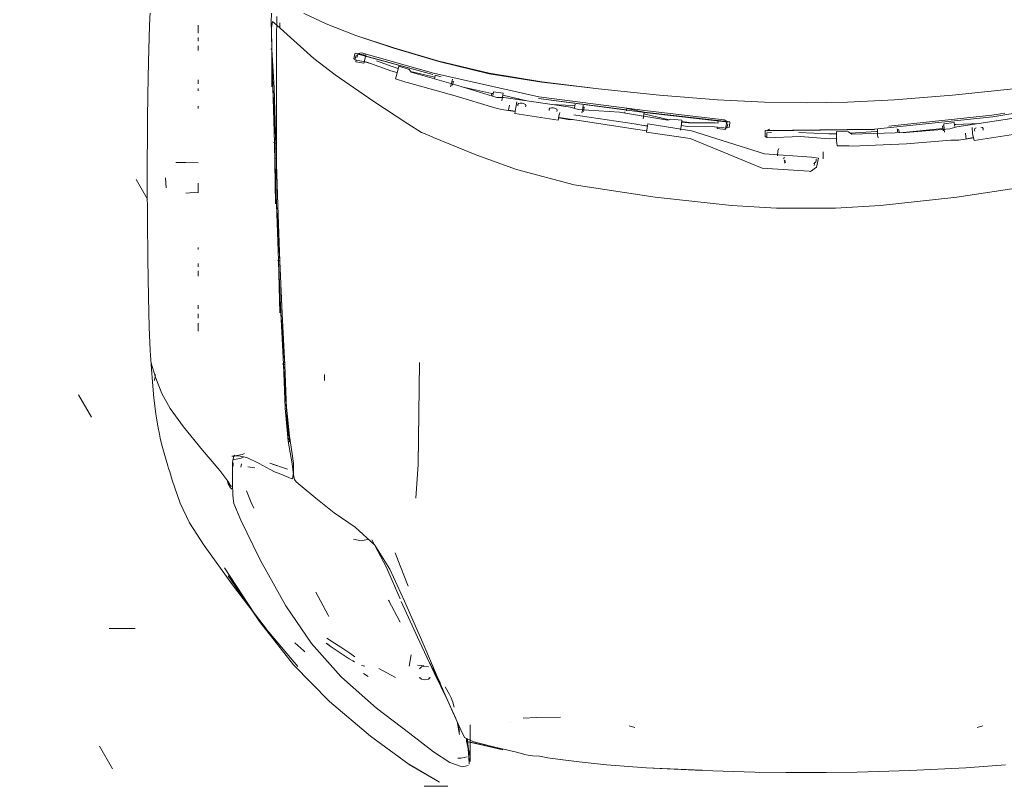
# Model space of a CAD drawing. Header units: millimetres. Extents: x -11245 to 24889, y -43080 to -3800.
# Drawn here: x 16050 to 17321, y -41854 to -40870 of the extents above; entities that cross this region are included whole.
import ezdxf

# ---------------------------------------------------------------- set-up
doc = ezdxf.new("R2010")
doc.units = ezdxf.units.MM
doc.layers.add('A-FLOR-PATT', color=8, linetype='Continuous', lineweight=18)
doc.layers.add('G-IMPT', color=8, linetype='Continuous', lineweight=9)

# ---------------------------------------------------------------- blocks, each defined once
blk = doc.blocks.new('CRT_Fiat Punto - Punto_dwg-985961-PONTOS HIDRÁULICOS GARAGEM')
at = {"layer": 'G-IMPT'}
for p, q in [((784.3, -98.18), (784.08, -102.48)), ((799.97, -97.98), (799.7, -101.73)), ((799.77, -105.53), (799.7, -101.73)), ((799.74, -102.76), (799.85, -101.94)), ((800.41, -102.44), (799.85, -101.94)), ((800.41, -101.29), (800.38, -104.39)), ((800.79, -102.11), (800.78, -102.77)), ((784.08, -102.48), (783.94, -107.11)), ((790.3, -103.04), (790.3, -102.4)), ((790.3, -103.46), (790.3, -102.82)), ((799.74, -102.77), (799.74, -102.76)), ((799.74, -102.77), (799.77, -105.53)), ((799.74, -102.77), (799.77, -105.53)), ((799.74, -102.77), (799.74, -102.8)), ((799.74, -102.84), (799.74, -102.8)), ((799.74, -102.84), (799.77, -105.53)), ((800.41, -102.44), (801.74, -103.63)), ((803.45, -105.15), (801.74, -103.63)), ((790.3, -104.47), (790.3, -103.99)), ((800.38, -104.39), (800.37, -107.51)), ((790.3, -105.67), (790.3, -105.09)), ((799.77, -105.53), (799.91, -110.4)), ((803.45, -105.15), (805.17, -106.68)), ((810.27, -106.74), (810.42, -106.11)), ((810.47, -106), (810.42, -106.11)), ((810.47, -106), (820.41, -108.74)), ((810.65, -106.08), (811.28, -105.97)), ((810.65, -106.08), (820.41, -108.74)), ((811.84, -106.27), (810.82, -106.08)), ((811.28, -105.97), (820.5, -108.57)), ((783.94, -107.11), (783.85, -111.36)), ((807.91, -108.8), (805.17, -106.68)), ((810.27, -106.74), (810.45, -106.79)), ((810.43, -106.87), (810.51, -106.55)), ((810.43, -106.87), (811.97, -107.15)), ((810.57, -106.32), (810.51, -106.55)), ((810.55, -107.12), (810.6, -106.91)), ((811.58, -107.3), (810.55, -107.12)), ((810.57, -106.32), (810.74, -106.35)), ((810.68, -106.58), (810.74, -106.36)), ((810.74, -106.36), (810.78, -106.2)), ((811.67, -107), (811.58, -107.3)), ((811.63, -107.11), (812.48, -107.34)), ((811.67, -107), (811.84, -106.27)), ((815.04, -108.28), (811.97, -107.15)), ((815.19, -107.72), (813.17, -106.98)), ((800.37, -107.51), (800.37, -110.97)), ((815.8, -108.49), (815.04, -108.28)), ((815.99, -107.96), (815.19, -107.72)), ((815.64, -109.32), (815.92, -108.24)), ((816.07, -107.69), (815.92, -108.24)), ((816.07, -107.69), (817.36, -108.13)), ((817.36, -108.13), (817.63, -108.46)), ((817.55, -108.37), (820.51, -109.04)), ((823.62, -110.18), (817.63, -108.46)), ((820.5, -108.57), (834.02, -111.63)), ((790.3, -109.74), (790.3, -109.45)), ((790.3, -109.97), (790.3, -109.66)), ((812.74, -112.11), (807.91, -108.8)), ((815.64, -109.32), (816.95, -109.72)), ((816.95, -109.72), (817.28, -109.83)), ((823.3, -111.48), (817.28, -109.83)), ((820.67, -109.08), (820.51, -109.04)), ((820.61, -109.32), (820.66, -109.12)), ((820.66, -109.12), (820.73, -108.85)), ((821.5, -109.03), (820.73, -108.85)), ((822.77, -110.06), (822.94, -109.36)), ((823.05, -109.64), (822.87, -109.6)), ((822.91, -110.16), (822.97, -109.94)), ((822.97, -109.94), (823.05, -109.64)), ((790.3, -110.83), (790.3, -110.54)), ((799.91, -110.4), (800.12, -117.52)), ((799.91, -110.4), (800.12, -117.52)), ((800.37, -110.97), (800.37, -115.13)), ((822.77, -110.06), (822.69, -110.34)), ((828.62, -111.69), (823.62, -110.18)), ((824.13, -110.33), (827.99, -111.21)), ((827.99, -111.19), (827.95, -111.42)), ((827.99, -111.19), (828.09, -111.21)), ((828.21, -110.97), (828.16, -111.26)), ((828.21, -110.97), (829.43, -111.16)), ((829.3, -111.87), (829.43, -111.16)), ((783.85, -111.36), (783.82, -114.49)), ((817.22, -115.08), (812.74, -112.11)), ((828.38, -113.01), (823.3, -111.48)), ((828.13, -111.44), (828.16, -111.26)), ((829.51, -111.69), (828.62, -111.69)), ((829.3, -111.87), (829.25, -112.15)), ((829.38, -111.4), (829.56, -111.43)), ((829.51, -111.69), (838.06, -112.96)), ((832.31, -112.1), (829.56, -111.43)), ((831.07, -112.97), (831.19, -112.26)), ((831.41, -112.46), (831.34, -112.58)), ((831.62, -112.43), (831.41, -112.46)), ((831.88, -112.45), (831.62, -112.43)), ((832.14, -112.51), (831.88, -112.45)), ((832.32, -112.6), (832.14, -112.51)), ((833.98, -111.82), (845.28, -113.3)), ((833.98, -111.82), (847.92, -113.67)), ((834.02, -111.63), (847.94, -113.41)), ((892.24, -114.2), (907.26, -111.68)), ((790.3, -113.11), (790.3, -112.8)), ((828.38, -113.01), (829.24, -113.24)), ((829.24, -113.24), (830.98, -113.5)), ((830.15, -113.09), (830.11, -113.32)), ((830.11, -113.32), (830.99, -113.45)), ((830.23, -112.69), (830.15, -113.09)), ((830.93, -113.77), (831.07, -112.97)), ((830.93, -113.77), (836.51, -114.6)), ((831.3, -112.79), (831.34, -112.58)), ((832.35, -112.74), (832.32, -112.6)), ((832.32, -112.91), (832.34, -112.79)), ((835.32, -113.36), (835.35, -113.18)), ((835.43, -113.06), (835.35, -113.18)), ((835.63, -113.03), (835.43, -113.06)), ((835.89, -113.05), (835.63, -113.03)), ((835.69, -112.61), (838.28, -112.73)), ((836.15, -113.11), (835.89, -113.05)), ((836.33, -113.2), (836.15, -113.11)), ((836.36, -113.33), (836.33, -113.2)), ((836.33, -113.51), (836.36, -113.33)), ((836.65, -113.88), (836.69, -113.62)), ((838.06, -112.96), (839.08, -113.25)), ((838.63, -112.78), (838.28, -112.73)), ((838.58, -113.01), (838.62, -112.79)), ((838.67, -112.55), (838.62, -112.79)), ((839.08, -113.25), (844.34, -113.57)), ((839.6, -113.38), (839.55, -113.66)), ((839.6, -113.38), (839.72, -112.67)), ((839.85, -112.96), (839.67, -112.94)), ((839.75, -113.49), (839.79, -113.27)), ((839.79, -113.27), (839.85, -112.96)), ((839.79, -113.27), (840.14, -113.31)), ((844.34, -113.57), (850.57, -114.63)), ((845.03, -113.68), (845.06, -113.53)), ((845.31, -113.13), (845.26, -113.4)), ((845.31, -113.13), (847.54, -113.59)), ((847.45, -114.18), (847.54, -113.59)), ((847.54, -113.59), (847.93, -113.64)), ((858.32, -114.86), (847.92, -113.67)), ((858.52, -114.84), (847.93, -113.64)), ((857.79, -114.55), (847.94, -113.41)), ((892.14, -113.98), (893.81, -113.7)), ((783.8, -117.07), (783.82, -114.49)), ((836.51, -114.6), (836.64, -113.89)), ((836.56, -114.33), (837.78, -114.51)), ((836.57, -114.28), (839.19, -114.67)), ((838.27, -114.54), (837.78, -114.51)), ((838.49, -113.92), (839.3, -114.04)), ((839.19, -114.67), (846.13, -115.71)), ((839.3, -114.04), (846.24, -115.09)), ((847.45, -114.18), (847.41, -114.44)), ((847.5, -113.81), (847.67, -113.85)), ((850.73, -114.56), (847.67, -113.85)), ((850.95, -114.47), (850.57, -114.63)), ((852.36, -114.62), (850.95, -114.47)), ((852.25, -115.43), (852.36, -114.62)), ((852.33, -114.85), (853.21, -114.96)), ((853.63, -114.96), (852.34, -114.8)), ((853.21, -114.96), (856.64, -114.96)), ((857, -114.99), (856.64, -114.96)), ((857.03, -114.79), (856.99, -115.01)), ((858.32, -114.86), (857.79, -114.55)), ((857.99, -115.51), (858.11, -114.83)), ((858.41, -115.55), (858.52, -114.96)), ((858.52, -114.84), (858.52, -114.96)), ((877.08, -115.78), (892.24, -114.2)), ((878.89, -115.37), (892.14, -113.98)), ((885.95, -115.08), (887.28, -114.91)), ((887.35, -115.23), (887.28, -114.91)), ((890.48, -115.03), (887.52, -115.15)), ((887.64, -115.45), (896.94, -114.06)), ((800.37, -115.13), (800.37, -118.82)), ((817.22, -115.08), (818.97, -116.18)), ((819.32, -116.33), (818.97, -116.18)), ((847.86, -115.98), (846.13, -115.71)), ((847.96, -115.38), (846.24, -115.09)), ((847.18, -115.25), (847.96, -115.35)), ((847.92, -115.59), (847.83, -116.13)), ((847.83, -116.13), (853.44, -116.98)), ((848, -115.1), (847.92, -115.59)), ((848, -115.1), (853.6, -115.99)), ((852.17, -115.9), (852.25, -115.43)), ((852.26, -115.3), (853.14, -115.42)), ((853.14, -115.42), (856.55, -115.47)), ((853.6, -115.99), (862.97, -118.95)), ((858.15, -115.64), (856.55, -115.47)), ((856.88, -115.67), (856.91, -115.51)), ((856.88, -115.67), (857.94, -115.79)), ((857.99, -115.51), (857.94, -115.79)), ((858.24, -115.12), (858.06, -115.1)), ((858.15, -115.64), (858.19, -115.41)), ((858.41, -115.55), (858.17, -115.52)), ((858.19, -115.41), (858.24, -115.12)), ((863.05, -115.93), (863.03, -116.06)), ((863.04, -116.76), (863.03, -116.06)), ((863.05, -115.93), (877.08, -115.78)), ((863.25, -115.96), (863.6, -115.78)), ((863.25, -115.96), (877.07, -115.83)), ((863.26, -116.23), (863.86, -116.19)), ((863.26, -116.23), (863.26, -116.58)), ((871.22, -116.36), (867.38, -116.2)), ((872.18, -116.07), (872.18, -117.21)), ((872.18, -116.07), (873.72, -116.12)), ((873.72, -116.12), (874.15, -116.4)), ((873.99, -116.3), (877.3, -116.06)), ((881.08, -116.21), (874.15, -116.4)), ((877.51, -116.04), (877.3, -116.06)), ((877.47, -116.55), (877.46, -115.79)), ((879.97, -115.73), (880.01, -115.9)), ((880.17, -115.83), (880, -115.85)), ((880.01, -116.1), (880.01, -115.9)), ((880.17, -115.83), (880.22, -116.09)), ((880.22, -116.23), (880.22, -116.09)), ((880.34, -116.23), (885.82, -115.66)), ((886.72, -115.72), (881.08, -116.21)), ((885.8, -115.37), (886.01, -115.34)), ((885.8, -115.37), (885.82, -115.7)), ((885.82, -115.7), (885.87, -115.96)), ((885.99, -115.86), (885.95, -115.08)), ((886.06, -116.17), (885.99, -115.86)), ((887.64, -115.45), (886.72, -115.72)), ((887.34, -115.17), (887.52, -115.15)), ((887.37, -115.43), (887.35, -115.23)), ((888.76, -116.29), (888.79, -116.74)), ((889.64, -116.32), (889.59, -115.55)), ((889.85, -117.21), (895.98, -116.28)), ((889.94, -115.7), (889.91, -115.85)), ((889.93, -116.04), (889.91, -115.85)), ((890.13, -115.6), (889.94, -115.7)), ((890.93, -115.56), (890.7, -115.52)), ((891.02, -115.69), (890.93, -115.56)), ((891.03, -115.88), (891.02, -115.69)), ((783.8, -117.07), (783.79, -119.65)), ((800.12, -117.52), (800.37, -125.43)), ((819.63, -116.46), (819.32, -116.33)), ((820.52, -116.83), (819.63, -116.46)), ((820.52, -116.83), (822.59, -117.71)), ((853.44, -116.98), (862.64, -120.75)), ((863.04, -116.76), (863.27, -116.75)), ((863.26, -116.58), (863.27, -116.87)), ((863.27, -116.87), (867.57, -116.71)), ((871.26, -116.99), (867.57, -116.71)), ((872.18, -116.36), (871.22, -116.36)), ((872.23, -116.98), (871.26, -116.99)), ((872.18, -117.21), (872.27, -117.91)), ((877.47, -116.55), (877.53, -116.87)), ((886.86, -117.17), (881.18, -117.66)), ((886.86, -117.17), (887.88, -117.17)), ((887.88, -117.17), (889.83, -116.87)), ((888.79, -116.74), (888.85, -116.99)), ((888.85, -116.99), (889.82, -116.84)), ((889.85, -117.21), (889.64, -116.32)), ((800.37, -118.82), (800.37, -120.88)), ((826.06, -119.09), (822.59, -117.71)), ((864.69, -118.54), (864.61, -119.17)), ((864.69, -118.54), (864.79, -118.26)), ((870.5, -118.66), (870.5, -118.96)), ((872.27, -117.91), (873.82, -117.92)), ((873.82, -117.92), (874.21, -117.93)), ((881.18, -117.66), (874.21, -117.93)), ((783.79, -122.87), (783.79, -119.65)), ((787.45, -120.04), (788.75, -120.04)), ((788.75, -120.04), (790.3, -120.09)), ((790.3, -120.09), (788.75, -120.04)), ((831.17, -120.96), (826.06, -119.09)), ((862.97, -118.95), (868.99, -119.38)), ((865.46, -119.58), (865.48, -119.37)), ((865.47, -119.72), (865.53, -119.87)), ((865.53, -120.11), (865.61, -119.8)), ((865.67, -120.04), (865.53, -119.87)), ((865.61, -119.92), (865.67, -120.04)), ((869.87, -119.47), (868.99, -119.38)), ((869.27, -120.22), (869.42, -120.08)), ((869.41, -120), (869.36, -120.12)), ((869.39, -120.19), (869.41, -120)), ((869.53, -119.95), (869.42, -120.08)), ((869.53, -119.95), (869.59, -119.81)), ((869.59, -119.81), (869.6, -119.6)), ((869.62, -120.65), (869.87, -119.47)), ((870.5, -118.96), (870.48, -119.59)), ((800.37, -120.88), (800.37, -122.13)), ((838.56, -122.91), (831.17, -120.96)), ((862.64, -120.75), (868.71, -121.17)), ((868.88, -121.19), (868.71, -121.17)), ((868.88, -121.19), (869.62, -120.65)), ((869.27, -120.22), (869.36, -120.12)), ((869.39, -120.19), (869.34, -120.43)), ((786.13, -122.01), (786.19, -123.3)), ((800.42, -121.99), (800.37, -122.13)), ((800.38, -122.12), (800.43, -122.24)), ((783.8, -127.38), (783.79, -122.87)), ((786.19, -123.27), (786.19, -123.3)), ((790.3, -123.87), (788.75, -123.97)), ((790.3, -123.92), (790.3, -122.7)), ((790.3, -123.87), (790.3, -122.7)), ((790.3, -123.92), (790.3, -123.87)), ((838.56, -122.91), (848.92, -124.5)), ((898.01, -122.91), (887.65, -124.5)), ((858.74, -125.56), (848.92, -124.5)), ((887.65, -124.5), (877.83, -125.56)), ((800.37, -125.43), (800.64, -132.63)), ((800.37, -125.43), (800.64, -132.63)), ((858.74, -125.56), (864.52, -125.91)), ((868.29, -125.91), (864.52, -125.91)), ((872.05, -125.91), (868.29, -125.91)), ((877.83, -125.56), (872.05, -125.91)), ((783.8, -127.38), (783.85, -132.44)), ((790.3, -131.21), (790.3, -130.95)), ((783.85, -132.44), (783.94, -137.33)), ((800.64, -132.63), (800.94, -139.39)), ((790.3, -133), (790.3, -133.45)), ((790.3, -134.34), (790.3, -133.94)), ((790.3, -134.09), (790.3, -134.64)), ((783.94, -137.33), (784.03, -141.19)), ((790.3, -138.84), (790.3, -138.36)), ((790.3, -140.01), (790.3, -139.48)), ((800.94, -139.39), (801.28, -145.93)), ((800.94, -139.39), (801.28, -145.93)), ((784.03, -141.19), (784.1, -143.17)), ((790.3, -140.67), (790.3, -141.26)), ((790.3, -141.09), (790.3, -141.67)), ((784.1, -143.17), (784.15, -144.1)), ((784.15, -144.1), (784.2, -144.84)), ((784.23, -145.34), (784.2, -144.84)), ((784.23, -145.34), (784.25, -145.58)), ((784.25, -145.58), (784.4, -146.21)), ((784.29, -145.94), (784.3, -145.79)), ((784.33, -146.55), (784.29, -145.94)), ((784.44, -148.19), (784.33, -146.55)), ((784.4, -146.21), (784.87, -147.74)), ((801.64, -151.61), (801.28, -145.93)), ((801.64, -151.61), (801.28, -145.93)), ((801.64, -151.61), (801.28, -145.93)), ((801.64, -151.46), (801.28, -145.93)), ((818.55, -158.78), (818.71, -145.72)), ((818.55, -158.73), (818.71, -145.72)), ((784.85, -147.26), (784.73, -148.03)), ((784.73, -148.03), (784.73, -147.87)), ((785.64, -149.69), (784.87, -147.74)), ((806.54, -148.03), (806.5, -147.26)), ((806.54, -148.03), (806.54, -147.87)), ((784.61, -150.29), (784.44, -148.19)), ((784.61, -150.29), (784.88, -152.28)), ((785.64, -149.69), (786.72, -151.61)), ((788.42, -153.97), (786.72, -151.61)), ((801.64, -151.46), (802.03, -155.17)), ((802.03, -155.91), (801.64, -151.64)), ((785.16, -153.9), (784.88, -152.28)), ((785.35, -154.89), (785.16, -153.9)), ((788.42, -153.97), (790.88, -156.96)), ((785.46, -155.43), (785.35, -154.89)), ((785.63, -156.16), (785.46, -155.43)), ((802.36, -157.44), (802.03, -155.17)), ((785.63, -156.16), (786.21, -158.24)), ((793.11, -159.58), (790.88, -156.96)), ((795.06, -157.7), (794.65, -157.72)), ((794.65, -157.72), (794.88, -157.71)), ((794.81, -158.19), (794.83, -157.8)), ((795.02, -157.58), (794.83, -157.8)), ((794.88, -157.71), (795.5, -157.69)), ((794.99, -158.17), (795.84, -157.98)), ((795.06, -157.7), (795.96, -157.52)), ((796.56, -157.92), (795.5, -157.69)), ((795.84, -157.98), (796.1, -157.84)), ((796.24, -157.37), (795.96, -157.52)), ((796.56, -157.92), (798.13, -158.66)), ((802.36, -157.44), (802.53, -158.67)), ((786.43, -158.96), (786.21, -158.24)), ((786.43, -158.96), (786.53, -159.3)), ((794.71, -160.11), (794.72, -158.67)), ((794.72, -158.67), (794.75, -158.19)), ((794.75, -158.19), (794.99, -158.17)), ((794.8, -159), (794.8, -158.6)), ((795.79, -159.15), (795.89, -158.73)), ((797.6, -159.23), (796.67, -159.1)), ((798.13, -158.66), (799.54, -159.42)), ((801.77, -159.41), (799.52, -158.63)), ((799.52, -158.63), (800.43, -158.99)), ((802.53, -160.14), (802.36, -158.73)), ((802.53, -158.67), (802.53, -159.37)), ((818.24, -163.13), (818.55, -158.78)), ((786.67, -159.76), (786.53, -159.3)), ((786.67, -159.76), (787, -160.82)), ((793.11, -159.58), (794.13, -160.93)), ((794.72, -161.61), (794.71, -160.11)), ((799.54, -159.42), (800.12, -159.72)), ((800.48, -159.86), (800.12, -159.72)), ((800.48, -159.86), (801.21, -160.17)), ((801.96, -160.48), (801.21, -160.17)), ((801.96, -160.48), (802.34, -160.64)), ((802.46, -160.52), (802.34, -160.64)), ((802.53, -159.91), (802.46, -160.35)), ((802.46, -160.52), (802.46, -160.35)), ((802.53, -159.91), (802.53, -159.37)), ((802.53, -160.14), (802.67, -160.72)), ((787.99, -163.76), (787, -160.82)), ((794.13, -160.93), (794.39, -161.36)), ((794.39, -161.36), (794.51, -161.52)), ((794.61, -161.61), (794.51, -161.52)), ((794.75, -162.3), (794.72, -161.61)), ((802.67, -160.72), (802.9, -161.04)), ((802.9, -161.04), (803.65, -161.66)), ((803.65, -161.66), (805.39, -163.11)), ((794.77, -162.67), (794.75, -162.3)), ((794.82, -163.14), (794.77, -162.67)), ((797.12, -163.67), (796.5, -162.16)), ((787.99, -163.76), (789.21, -166.29)), ((794.82, -163.14), (794.9, -163.8)), ((795.77, -165.95), (794.9, -163.8)), ((797.12, -163.67), (797.45, -164.41)), ((807.78, -164.98), (805.39, -163.11)), ((807.78, -164.98), (810.46, -166.85)), ((791.08, -169.21), (789.21, -166.29)), ((795.77, -165.95), (798.2, -170.88)), ((812.99, -169.13), (810.46, -166.85)), ((794.71, -174.26), (791.08, -169.21)), ((811.22, -168.61), (810.23, -168.4)), ((811.22, -168.61), (812.2, -168.4)), ((812.6, -168.46), (814.47, -172.01)), ((812.99, -169.13), (814.92, -172.22)), ((816.24, -171.81), (815.58, -170.14)), ((798.54, -171.52), (798.2, -170.88)), ((801.54, -176.93), (798.54, -171.52)), ((817.24, -174.39), (816.24, -171.81)), ((798.33, -179.1), (793.68, -172.06)), ((798.2, -178.96), (793.68, -172.06)), ((798.33, -179.1), (794.15, -173.1)), ((796.29, -176.08), (794.15, -173.1)), ((816.23, -176.05), (814.47, -172.01)), ((816.79, -176.35), (814.92, -172.22)), ((797.46, -177.85), (794.71, -174.26)), ((799.12, -180.01), (794.71, -174.26)), ((799.07, -179.93), (794.71, -174.26)), ((805.39, -175.17), (807.01, -178.15)), ((801.54, -176.93), (804.85, -181.75)), ((814.8, -176.35), (814.72, -176.2)), ((814.72, -176.2), (816.24, -179.01)), ((816.36, -176.39), (818.46, -180.96)), ((816.79, -176.35), (819.12, -181.7)), ((807.09, -178.29), (807.01, -178.15)), ((802.56, -184.5), (798.2, -178.96)), ((798.93, -179.77), (803.11, -184.72)), ((798.93, -179.77), (799.07, -179.93)), ((799.12, -180.01), (803.11, -184.72)), ((802.7, -181.67), (803.87, -182.72)), ((808.6, -186.02), (804.85, -181.75)), ((807.39, -182.19), (806.74, -181.71)), ((806.74, -181.71), (806.94, -181.86)), ((806.81, -181.1), (807.02, -181.22)), ((806.81, -181.1), (807.48, -181.49)), ((807.39, -182.19), (806.94, -181.86)), ((807.02, -181.22), (807.48, -181.49)), ((808.63, -182.23), (807.48, -181.49)), ((820.6, -185.55), (818.46, -180.96)), ((821.37, -186.9), (819.12, -181.7)), ((803.99, -182.83), (803.87, -182.72)), ((808.54, -182.98), (807.39, -182.19)), ((808.54, -182.98), (809.68, -183.72)), ((808.63, -182.23), (809.77, -183.02)), ((810.22, -183.35), (809.77, -183.02)), ((810.43, -183.5), (809.77, -183.02)), ((817.38, -184.69), (817.63, -183.24)), ((817.63, -183.24), (817.6, -183.42)), ((807.16, -189.22), (802.56, -184.5)), ((810.35, -184.12), (809.68, -183.72)), ((809.68, -183.72), (810.14, -184)), ((810.35, -184.12), (810.14, -184)), ((810.22, -183.35), (810.43, -183.5)), ((818.98, -184.61), (818.46, -184.56)), ((820.36, -184.95), (819.65, -183.58)), ((819.65, -183.58), (821.38, -186.87)), ((811.27, -184.6), (811.49, -184.65)), ((811.71, -184.69), (811.49, -184.65)), ((812.11, -186.02), (811.51, -185.62)), ((812.11, -186.02), (811.72, -185.76)), ((815.64, -186.15), (813.51, -184.99)), ((818.71, -185), (818.96, -184.78)), ((818.71, -185), (818.79, -184.92)), ((819.4, -184.69), (818.96, -184.78)), ((819.26, -184.65), (818.98, -184.61)), ((819.4, -184.69), (819.84, -184.78)), ((821.38, -186.87), (820.58, -185.39)), ((820.6, -185.55), (822.26, -188.96)), ((808.6, -186.02), (808.68, -186.1)), ((813.19, -190.05), (808.68, -186.1)), ((818.96, -186.33), (818.71, -186.11)), ((818.71, -186.11), (818.79, -186.18)), ((818.96, -186.33), (818.79, -186.18)), ((819.4, -186.42), (818.96, -186.33)), ((819.4, -186.42), (819.84, -186.33)), ((820.09, -186.11), (819.84, -186.33)), ((819.84, -186.33), (820.01, -186.18)), ((820.09, -186.11), (820.01, -186.18)), ((821.37, -186.9), (822.98, -190.58)), ((822.54, -188.31), (822, -187.31)), ((822.75, -188.72), (822.54, -188.31)), ((812.4, -193.66), (807.16, -189.22)), ((823.37, -191.39), (822.26, -188.96)), ((823, -189.28), (822.75, -188.72)), ((823.15, -189.94), (823, -189.28)), ((817.45, -193.33), (813.19, -190.05)), ((822.98, -190.58), (824.01, -192.85)), ((823.84, -193.45), (823.52, -191.76)), ((823.6, -191.97), (823.71, -192.4)), ((830.32, -191.92), (830.32, -191.9)), ((830.32, -191.92), (830.32, -191.92)), ((832, -191.33), (833.76, -191.27)), ((833.76, -191.27), (836.81, -191.22)), ((820.5, -195.66), (817.45, -193.33)), ((823.84, -193.06), (823.71, -192.4)), ((823.84, -193.45), (823.79, -193.24)), ((824.01, -192.85), (824.5, -193.85)), ((825.21, -194.37), (825.21, -192.22)), ((825.21, -194.77), (825.21, -192.83)), ((845.59, -192.35), (846.31, -192.53)), ((890.98, -192.35), (890.26, -192.53)), ((812.4, -193.66), (817.4, -197.29)), ((825.54, -194.33), (824.5, -193.85)), ((824.75, -194.2), (824.75, -193.97)), ((824.75, -194.35), (824.75, -194.2)), ((826.81, -194.81), (824.75, -194.35)), ((825.9, -194.54), (824.75, -194.35)), ((824.87, -194.84), (824.75, -194.35)), ((825.04, -195.62), (824.8, -193.94)), ((824.8, -193.94), (824.94, -195.22)), ((825.17, -196.12), (824.86, -194.69)), ((824.86, -194.69), (825.04, -195.62)), ((828.19, -195.04), (825.54, -194.33)), ((829.4, -195.4), (825.9, -194.54)), ((822.58, -197.04), (820.5, -195.66)), ((824.87, -194.84), (825.17, -196.12)), ((825.03, -196.34), (824.91, -194.92)), ((824.94, -195.22), (824.91, -194.92)), ((825.21, -196.27), (825.21, -194.77)), ((826.81, -194.81), (829.4, -195.4)), ((830.99, -195.68), (828.19, -195.04)), ((830.99, -195.68), (832.4, -196.05)), ((822.58, -197.04), (823.93, -197.5)), ((824.07, -196.49), (823.64, -196.5)), ((824.07, -196.49), (824.81, -196.32)), ((825.03, -196.34), (825.07, -197.27)), ((825.07, -196.53), (825.07, -196.65)), ((825.07, -196.65), (825.07, -196.99)), ((825.07, -196.99), (825.07, -197.27)), ((825.21, -196.27), (825.21, -196.91)), ((833.21, -196.17), (832.4, -196.05)), ((833.21, -196.17), (834.11, -196.24)), ((835.17, -196.46), (834.11, -196.24)), ((836.77, -196.67), (835.17, -196.46)), ((839.17, -196.95), (836.77, -196.67)), ((817.4, -197.29), (821.28, -199.58)), ((817.41, -197.29), (821.28, -199.58)), ((817.41, -197.29), (821.28, -199.58)), ((823.93, -197.5), (824.22, -197.6)), ((824.96, -197.42), (824.22, -197.6)), ((854.97, -198.03), (847.8, -197.72)), ((847.8, -197.72), (854.95, -198.05)), ((861.72, -198.26), (854.95, -198.05)), ((865.7, -198.33), (861.72, -198.26)), ((868.29, -198.33), (865.7, -198.33)), ((868.29, -198.33), (870.87, -198.33)), ((874.85, -198.26), (870.87, -198.33)), ((874.85, -198.26), (881.62, -198.05)), ((888.77, -197.72), (881.62, -198.05)), ((888.77, -197.72), (893.88, -197.33))]:
    blk.add_line(p, q, dxfattribs=at)
at = {"layer": 'G-IMPT', "flags": 128}
for points in [[(803.86, -100.91), (803.99, -100.98), (806.73, -102.25), (810.56, -103.73), (815.4, -105.35), (821.19, -107.03), (827.63, -108.56), (834.41, -109.69), (841.65, -110.58), (849.5, -111.39), (856.93, -112), (862.96, -112.3), (868.29, -112.37), (873.61, -112.3), (879.64, -112), (887.07, -111.39), (894.92, -110.58)], [(929.83, -102.25), (926.01, -103.73), (921.17, -105.36), (915.38, -107.1), (908.94, -108.65), (902.16, -109.75), (894.92, -110.6), (887.07, -111.39), (879.64, -112), (873.61, -112.3), (868.29, -112.37), (862.96, -112.3), (856.93, -112), (849.5, -111.39), (841.65, -110.6), (834.41, -109.75), (827.63, -108.65), (821.19, -107.1), (815.4, -105.36), (810.56, -103.73), (806.74, -102.25), (806.58, -102.17)], [(799.76, -110.33), (799.77, -105.53), (799.62, -105.46)], [(801.64, -151.61), (801.48, -151.57), (801.28, -145.93), (801.64, -151.64), (801.44, -146.02), (800.94, -139.39), (800.64, -132.63), (800.8, -132.71), (800.37, -125.43), (800.12, -117.52), (800.29, -117.6), (799.91, -110.4), (799.77, -105.53), (800.08, -110.48), (800.29, -117.6), (800.54, -125.5), (800.8, -132.71), (801.09, -139.47), (801.44, -146.02), (801.28, -145.93), (801.11, -145.87)], [(800.22, -125.36), (800.12, -117.52), (799.96, -117.46)], [(800.78, -139.32), (800.64, -132.63), (800.48, -132.57)], [(801.64, -151.64), (801.87, -155.8), (801.48, -151.57)], [(802.36, -158.73), (801.87, -155.8), (802.03, -155.91)], [(794.64, -161.97), (794.48, -161.8), (794.16, -161.28), (794.02, -160.79)], [(839.17, -196.95), (842.69, -197.33), (847.8, -197.72)]]:
    blk.add_lwpolyline(points, dxfattribs=at)
blk = doc.blocks.new('CRT_Fiat Punto - Fiat punto 2-985965-PONTOS HIDRÁULICOS GARAGEM')
at = {"xscale": 10.05298727948713, "yscale": 10.05298727948713, "zscale": 10.05298727948713}
blk.add_blockref('CRT_Fiat Punto - Punto_dwg-985961-PONTOS HIDRÁULICOS GARAGEM', (-8728.9, 102.4), dxfattribs=at)

msp = doc.modelspace()

# ---------------------------------------------------------------- hatches: boundary and pattern name
at = {"layer": 'A-FLOR-PATT', "lineweight": 9}
h = msp.add_hatch(dxfattribs=at)
h.set_pattern_fill('FP_1', color=9, style=0, pattern_type=2)
h.set_pattern_definition([(0, (60868.92, 0), (812.8, 203.2), [33.528, -576.072, 33.528, -576.072, -3251.2]), (0, (60868.92, 0), (812.8, 203.2), [-1219.2, 33.528, -1185.672, 33.528, -576.072, -1422.4]), (0, (60868.92, 0), (812.8, 203.2), [-3048, 33.528, -372.872, 33.528, -982.472]), (120, (61173.72, 101.6), (-582.37636, 602.30545), [33.528, -576.072, 33.528, -576.072, -3251.2]), (120, (61173.72, 101.6), (-582.37636, 602.30545), [-1219.2, 33.528, -1185.672, 33.528, -576.072, -1422.4]), (120, (61173.72, 101.6), (-582.37636, 602.30545), [-3048, 33.528, -372.872, 33.528, -982.472]), (240, (61275.32, 508), (-230.42364, -805.50545), [33.528, -576.072, 33.528, -576.072, -3251.2]), (240, (61275.32, 508), (-230.42364, -805.50545), [-1219.2, 33.528, -1185.672, 33.528, -576.072, -1422.4]), (240, (61275.32, 508), (-230.42364, -805.50545), [-3048, 33.528, -372.872, 33.528, -982.472])])
h.paths.add_polyline_path([(15159.3, -39194.7), (15159.3, -38320.7), (15074.3, -38319.7), (15074.3, -38220.7), (15084.3, -38220.7), (15084.3, -37249.7), (14884.3, -37249.7), (14884.3, -37259.7), (12284.3, -37259.7), (12284.3, -37249.7), (12084.3, -37249.7), (12084.3, -42889.7), (15084.3, -42889.7), (15084.3, -41918.7), (15074.3, -41918.7), (15074.3, -41818.7), (15159.3, -41818.7), (15159.3, -40944.7), (15129.3, -40944.7), (15129.3, -39194.7)])
h.paths.add_polyline_path([(21264.3, -43069.7), (21264.3, -41379.7), (21254.3, -41379.7), (21254.3, -41324.7), (21255.8, -41321.1), (21259.3, -41319.7), (21414.3, -41319.7), (21414.3, -41329.7), (21449.3, -41329.7), (21452.8, -41331.1), (21454.3, -41334.7), (21454.3, -41379.7), (21444.3, -41379.7), (21444.3, -42879.7), (24444.3, -42879.7), (24444.3, -40429.7), (21444.3, -40429.7), (21444.3, -40479.7), (21454.3, -40479.7), (21454.3, -40524.7), (21452.8, -40528.2), (21449.3, -40529.7), (22244.3, -40529.7), (22244.3, -40559.7), (21444.3, -40559.7), (21444.3, -40529.7), (21414.3, -40529.7), (21414.3, -40539.7), (21259.3, -40539.7), (21255.8, -40538.2), (21254.3, -40534.7), (21254.3, -40479.7), (21264.3, -40479.7), (21264.3, -40048.7), (21254.3, -40048.7), (21254.3, -39948.7), (21264.3, -39948.7), (21264.3, -37550.7), (21254.3, -37549.7), (21254.3, -37469.7), (15264.3, -37469.7), (15264.3, -38220.7), (15274.3, -38220.7), (15274.3, -38320.7), (15189.3, -38320.7), (15189.3, -39194.7), (15159.3, -39194.7), (15159.3, -40944.7), (15189.3, -40944.7), (15189.3, -41818.7), (15274.3, -41819.7), (15274.3, -41918.7), (15264.3, -41918.7), (15264.3, -42421.3), (15266.8, -42419.6), (15269.3, -42421.3), (15269.3, -42424.4), (15270.7, -42424.4), (15271.8, -42425.2), (15274.8, -42432.8), (15306.9, -42432), (15310, -42426.9), (15312.1, -42422.7), (15314.1, -42421), (15317.8, -42424.1), (15321.2, -42420.7), (15325, -42426.9), (15329.5, -42433.3), (15331.5, -42433.7), (15360.6, -42437.8), (15360.9, -42438.9), (15361.9, -42439.2), (15360.9, -42444.6), (15362.9, -42445.3), (15362.9, -42447), (15360.9, -42449), (15361.9, -42450.1), (15359.3, -42451.9), (15350.5, -42453.7), (15328.1, -42457.3), (15324.4, -42464.4), (15322.7, -42468.3), (15315.4, -42468.8), (15311.4, -42468.1), (15309.4, -42461.2), (15306, -42456.4), (15274.6, -42457.6), (15270.7, -42464.1), (15269.3, -42464.9), (15269.3, -42468), (15266.8, -42469.7), (15264.3, -42468), (15264.3, -43069.7), (18204.7, -43069.7)])
h.paths.add_polyline_path([(15317.5, -42444.6), (15316.5, -42441.6), (15315.3, -42443.8), (15316, -42444)])
h.paths.add_polyline_path([(15317.5, -42448.7), (15316.8, -42445.2), (15314.3, -42445.8), (15316.8, -42448.1)])
h.paths.add_polyline_path([(15362.5, -42444.6), (15362.5, -42442.3), (15363.5, -42442.7), (15362.9, -42444)])
h.paths.add_polyline_path([(17064.3, -41949.7), (16997, -41947.8), (16913.1, -41940.4), (16835, -41930.3), (16829.5, -41928.3), (16827.9, -41924.4), (16783.8, -41917.1), (16672.9, -41895.6), (16606.6, -41861), (16581, -41847.3), (16545.6, -41825.4), (16491, -41784.4), (16441.6, -41741.1), (16397.3, -41694.1), (16346.7, -41628), (16301.9, -41567.4), (16276, -41529.4), (16265.6, -41511.3), (16254.2, -41484.8), (16237.9, -41433.2), (16229, -41396.2), (16223.8, -41362.8), (16221.4, -41337), (16216.7, -41244.1), (16215, -41127.2), (16215.6, -40963.7), (16218.6, -40862.9), (16222.6, -40805.8), (16226.7, -40771.5), (16235, -40720.9), (16235.2, -40719.4), (16235.7, -40706.5), (16237.8, -40701.2), (16239.3, -40699.2), (16240.9, -40682.5), (16241.8, -40662.1), (16241.8, -40660.9), (16240.6, -40658.7), (16238.1, -40543.1), (16220.7, -40524.4), (16199.6, -40497.4), (16195.3, -40488), (16185.7, -40458.2), (16166, -40443.2), (16153.4, -40432.4), (16134.3, -40412.9), (16117.7, -40389.7), (16099.3, -40357.3), (16093.6, -40343.9), (16094.7, -40326.2), (16238.7, -40400), (16239.8, -39009.6), (16239.5, -38963), (16230.8, -38917), (16221.2, -38841.6), (16218.4, -38798.2), (16216.3, -38739.4), (16214.9, -38611.9), (16215.8, -38489.3), (16219, -38412.8), (16220.9, -38399.2), (16222.9, -38386.2), (16225.8, -38358.4), (16230.8, -38321.5), (16239.6, -38282.4), (16262.7, -38222.4), (16282.9, -38183.6), (16302.9, -38150.1), (16324.9, -38121.3), (16338.3, -38107), (16369.7, -38085.1), (16468.9, -38027.6), (16506.2, -38009.9), (16568.4, -37987.1), (16602.1, -37976.4), (16628.7, -37969.9), (16676.4, -37964.8), (16769.2, -37960.6), (17064.3, -37951.1), (17180.6, -37954.3), (17463.6, -37965.5), (17507, -37971.6), (17538.8, -37980), (17602.3, -38002.3), (17638, -38016.7), (17679.3, -38038.6), (17769.1, -38091.2), (17792.7, -38109.3), (17810.9, -38130.1), (17829.9, -38156.5), (17851.5, -38194), (17872.2, -38236.5), (17884.5, -38269.8), (17891.5, -38291.9), (17900.5, -38338.6), (17910.6, -38432.9), (17913.1, -38501), (17913.6, -38647.7), (17911.9, -38751.4), (17908.2, -38833.2), (17902.2, -38886.9), (17890.9, -38954.3), (17888.2, -38973.1), (17889.9, -39148.1), (17889.9, -39374.7), (17889.9, -40400.6), (17987.5, -40350.2), (18034.1, -40326.5), (18034.8, -40330.2), (18034.4, -40346.2), (18027.3, -40361.1), (18007.3, -40395.7), (17986.1, -40422), (17963.6, -40442.5), (17941, -40461), (17932.5, -40490.8), (17922.9, -40506.6), (17889.7, -40544.6), (17888.5, -40694.1), (17890.8, -40701.2), (17892.2, -40702.8), (17893.5, -40714.3), (17893.7, -40721.3), (17898.6, -40748.4), (17906.5, -40811.3), (17910, -40862.9), (17912.3, -40926.1), (17913.7, -41054.2), (17912.8, -41200.3), (17909.8, -41300.8), (17905, -41361.1), (17898.1, -41404.4), (17887, -41445.8), (17881.2, -41464.9), (17867.4, -41502), (17854.3, -41526.7), (17828.2, -41565.4), (17781.9, -41628), (17719.2, -41708.1), (17670.6, -41756.4), (17613.8, -41803.1), (17565.6, -41836.7), (17522, -41861), (17456.5, -41895.1), (17449.2, -41897.9), (17440.9, -41899.8), (17424.1, -41902.9), (17299.4, -41925.7), (17299.1, -41928.3), (17233.9, -41938.3), (17166, -41945.2), (17096.1, -41949.3), (17092.7, -41949.3)])
h.paths.add_polyline_path([(19664.3, -41949.7), (19597, -41947.8), (19513.1, -41940.4), (19436.1, -41930.5), (19429.5, -41928.3), (19427.9, -41924.4), (19384.1, -41917.2), (19272.9, -41895.6), (19206.6, -41861), (19181, -41847.3), (19145.6, -41825.4), (19091, -41784.4), (19041.6, -41741.1), (18997.3, -41694.1), (18946, -41627), (18901.9, -41567.4), (18876.9, -41530.8), (18865.6, -41511.3), (18854.2, -41484.8), (18837.9, -41433.2), (18829, -41396.2), (18823.8, -41362.8), (18821.4, -41337), (18817.2, -41263.5), (18815, -41127.2), (18815.6, -40963.7), (18818.6, -40862.9), (18822.6, -40805.1), (18826.7, -40771.5), (18835, -40720.9), (18835.2, -40719.4), (18835.7, -40706.5), (18837.8, -40701.2), (18839.3, -40699.2), (18840.9, -40682.5), (18841.8, -40662.1), (18841.8, -40660.9), (18840.6, -40658.7), (18838.1, -40543.1), (18820.7, -40524.4), (18799.6, -40497.4), (18795.3, -40488), (18785.7, -40458.2), (18772.6, -40448.4), (18753.4, -40432.4), (18734.3, -40412.9), (18717.7, -40389.7), (18699.3, -40357.3), (18693.6, -40343.9), (18694.7, -40326.2), (18838.7, -40400), (18839.8, -39009.6), (18839.5, -38963), (18830.8, -38917), (18821.2, -38841.6), (18818.4, -38798.2), (18816.3, -38739.4), (18814.9, -38618.2), (18815.8, -38489.3), (18819, -38412.8), (18820.9, -38399.2), (18822.9, -38386.2), (18825.8, -38358.4), (18830.8, -38321.5), (18839.6, -38282.4), (18862.7, -38222.4), (18882.9, -38183.6), (18902.9, -38150.1), (18924.9, -38121.3), (18938.3, -38107), (18969.7, -38085.1), (19068.9, -38027.6), (19106.2, -38009.9), (19167.7, -37987.4), (19202.1, -37976.4), (19228.7, -37969.9), (19276.4, -37964.8), (19378.4, -37960.3), (19664.3, -37951.1), (19780.6, -37954.3), (20063.6, -37965.5), (20107, -37971.6), (20138.8, -37980), (20202.3, -38002.3), (20238, -38016.7), (20279.3, -38038.6), (20369.1, -38091.2), (20392.7, -38109.3), (20410.9, -38130.1), (20429.9, -38156.5), (20451.5, -38194), (20472.2, -38236.5), (20484.5, -38269.8), (20491.5, -38291.9), (20500.5, -38338.6), (20510.6, -38432.9), (20513.1, -38501), (20513.6, -38647.7), (20511.9, -38751.4), (20508.2, -38833.2), (20502.2, -38886.9), (20491.1, -38953.3), (20488.2, -38973.1), (20489.7, -39119.2), (20489.9, -39374.7), (20490.4, -40400.4), (20587.5, -40350.2), (20634.1, -40326.5), (20634.8, -40330.2), (20634.4, -40346.2), (20627.3, -40361.1), (20607.3, -40395.7), (20586.1, -40422), (20563.6, -40442.5), (20541, -40461), (20532.5, -40490.8), (20522.9, -40506.6), (20489.7, -40544.6), (20488.5, -40694.1), (20490.8, -40701.2), (20492.2, -40702.8), (20493.5, -40714.3), (20493.7, -40721.3), (20498.6, -40748.4), (20506.5, -40811.3), (20510, -40862.9), (20512.3, -40926.1), (20513.7, -41057.5), (20512.8, -41200.3), (20509.8, -41300.8), (20505, -41361.1), (20498.1, -41404.4), (20487, -41445.8), (20481.2, -41464.9), (20467.4, -41502), (20454.3, -41526.7), (20428.2, -41565.4), (20381.9, -41628), (20319.2, -41708.1), (20270.6, -41756.4), (20213.8, -41803.1), (20165.6, -41836.7), (20125.7, -41859.2), (20056.5, -41895.1), (20049.2, -41897.9), (20040.9, -41899.8), (20024.1, -41902.9), (19899.4, -41925.7), (19899.1, -41928.3), (19833.9, -41938.3), (19766, -41945.2), (19696.1, -41949.3), (19687.3, -41949.4)])
h.paths.add_polyline_path([(16250.9, -40650.7), (16253.8, -40649.1), (16251.6, -40650.2), (16251.1, -40650.5)])
h.paths.add_polyline_path([(16249.5, -40653.9), (16251.6, -40651.2), (16250.4, -40651.1), (16248.4, -40653.9), (16249.1, -40653.9)])
h.paths.add_polyline_path([(18850.9, -40650.7), (18853.8, -40649.1), (18851.6, -40650.2), (18851.1, -40650.6)])
h.paths.add_polyline_path([(18849.5, -40653.9), (18851.6, -40651.2), (18850.4, -40651.1), (18848.4, -40653.9), (18849.1, -40653.9)])
h.paths.add_polyline_path([(22158.4, -40249.7), (24444.3, -40249.7), (24444.3, -40049.7), (24434.3, -40049.7), (24434.3, -37449.7), (24444.3, -37449.7), (24444.3, -37249.7), (24244.3, -37249.7), (24244.3, -37259.7), (21644.3, -37259.7), (21644.3, -37249.7), (21444.3, -37249.7), (21444.3, -37450.7), (21454.3, -37450.7), (21454.3, -37550.7), (21444.3, -37550.7), (21444.3, -39948.7), (21454.3, -39949.7), (21454.3, -40048.7), (21444.3, -40048.7), (21444.3, -40249.7), (21876.3, -40249.7)])
h.paths.add_polyline_path([(18843.9, -39636.8), (18844.3, -39635.8), (18843.9, -39632.4), (18843.1, -39633.3), (18843.6, -39636.6), (18843.7, -39636.8)])
h.paths.add_polyline_path([(16244.2, -39636.8), (16244.4, -39635.1), (16243.9, -39632.4), (16243.1, -39633.3), (16243.6, -39636.6), (16244.1, -39636.8)])
h.paths.add_polyline_path([(20484.7, -39636.8), (20486, -39635.8), (20484.5, -39632.7), (20484, -39634.5), (20484.5, -39636.8)])
h.paths.add_polyline_path([(17884.9, -39636.8), (17885.9, -39635.4), (17884.5, -39632.7), (17884, -39634.5), (17884.7, -39636.8)])

# ---------------------------------------------------------------- block references
at = {"layer": 'G-IMPT'}
msp.add_blockref('CRT_Fiat Punto - Fiat punto 2-985965-PONTOS HIDRÁULICOS GARAGEM', (17064.3, -39949.7), dxfattribs=at)

doc.saveas('drawing.dxf')
